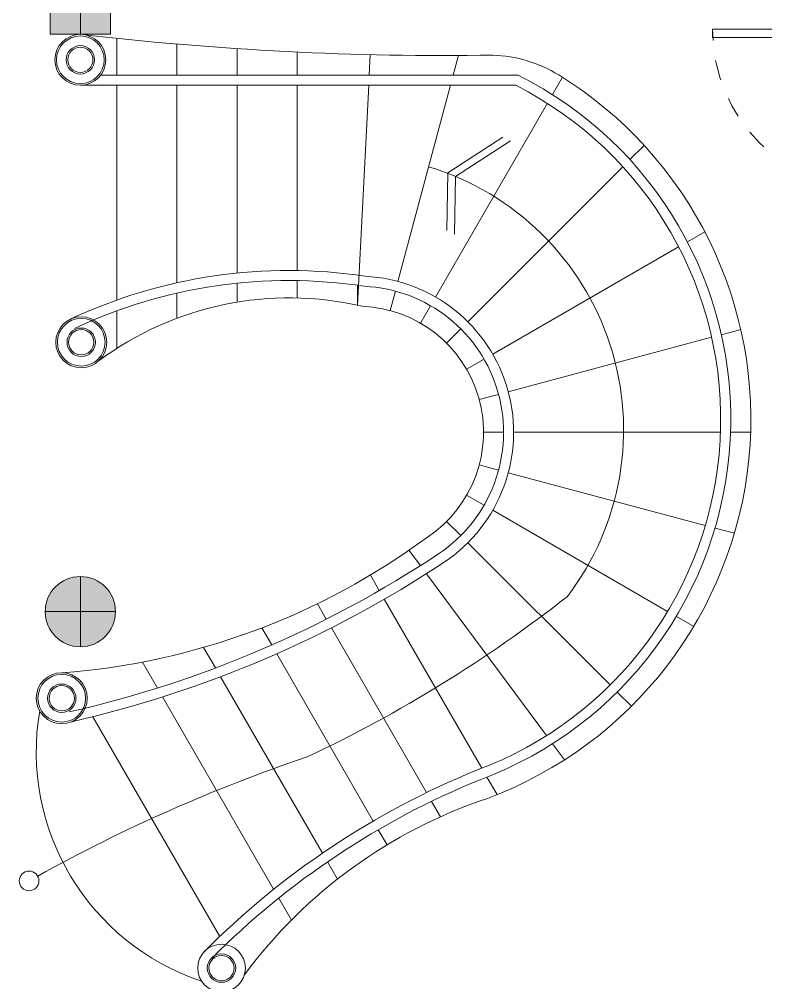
# Model space of a CAD drawing. Header units: millimetres. Extents: x -667 to -468, y -723 to -475.
# Drawn here: x -572.76 to -569.041, y -676.651 to -671.853 of the extents above; entities that cross this region are included whole.
import ezdxf

# ---------------------------------------------------------------- set-up
doc = ezdxf.new("R2010")
doc.units = ezdxf.units.MM
doc.linetypes.add('HIDDEN', pattern=[0.375, 0.25, -0.125])
doc.layers.get('0').update_dxf_attribs({"lineweight": 9})
for name, color, linetype, lineweight in [('COLUMN', 11, 'Continuous', 9), ('dinding', 36, 'Continuous', 9), ('DOOR', 6, 'Continuous', 5), ('HIDDEN', 9, 'HIDDEN', 5), ('NOTASI', 250, 'Continuous', 5)]:
    doc.layers.add(name, color=color, linetype=linetype, lineweight=lineweight)

# ---------------------------------------------------------------- blocks, each defined once
blk = doc.blocks.new('kolommm bulat')
at = {"layer": 'NOTASI'}
h = blk.add_hatch(color=256, dxfattribs=at)
h.paths.add_polyline_path([(-808.9141, -494.9305), (-808.9141, -495.1055), (-808.7391, -495.1055, 0.414214)])
h.paths.add_polyline_path([(-808.9141, -494.9305, 0.414214), (-809.0891, -495.1055), (-808.9141, -495.1055)])
h.paths.add_polyline_path([(-808.9141, -495.1055), (-809.0891, -495.1055, 0.414214), (-808.9141, -495.2805)])
h.paths.add_polyline_path([(-808.7391, -495.1055), (-808.9141, -495.1055), (-808.9141, -495.2805, 0.414214)])
for p, q in [((-808.9141, -494.9305), (-808.9141, -495.2805)), ((-809.0891, -495.1055), (-808.7391, -495.1055))]:
    blk.add_line(p, q)
blk.add_circle((-808.9141, -495.1055), 0.175)
blk = doc.blocks.new('FFFF')
at = {"layer": 'NOTASI', "ltscale": 0.01}
h = blk.add_hatch(color=256, dxfattribs=at)
h.paths.add_polyline_path([(-508.3704, -250.991), (-508.4954, -250.991), (-508.4954, -251.141), (-508.3704, -251.141)])
h.paths.add_polyline_path([(-508.3704, -251.141), (-508.4954, -251.141), (-508.4954, -251.291), (-508.3704, -251.291)])
h.paths.add_polyline_path([(-508.4954, -251.141), (-508.6204, -251.141), (-508.6204, -251.291), (-508.4954, -251.291)])
h.paths.add_polyline_path([(-508.4954, -250.991), (-508.6204, -250.991), (-508.6204, -251.141), (-508.4954, -251.141)])
at = {"ltscale": 0.01}
for p, q in [((-508.3704, -250.991), (-508.6204, -250.991)), ((-508.4954, -250.991), (-508.4954, -251.291)), ((-508.6204, -251.141), (-508.3704, -251.141))]:
    blk.add_line(p, q, dxfattribs=at)
blk.add_lwpolyline([(-508.6204, -250.991), (-508.3704, -250.991), (-508.3704, -251.291), (-508.6204, -251.291)], close=True, dxfattribs=at)
blk = doc.blocks.new('*U579')
for points in [[(80973.4, 24533.4), (81023.4, 24533.4), (81023.4, 24433.4), (80973.4, 24433.4)], [(81823.4, 24433.4), (81873.4, 24433.4), (81873.4, 24533.4), (81823.4, 24533.4)], [(81823.4, 24433.4), (81823.4, 23633.4), (81783.4, 23633.4), (81783.4, 24433.4)]]:
    blk.add_lwpolyline(points, close=True)
at = {"layer": 'HIDDEN'}
blk.add_arc((81823.4, 24433.4), 800, 180, 270, dxfattribs=at)

msp = doc.modelspace()

# ---------------------------------------------------------------- linework, layer by layer
at = {"layer": 'dinding'}
for p, q in [((-572.2745, -672.1317), (-572.2745, -671.9512)), ((-571.9745, -672.1317), (-571.9745, -671.9766)), ((-571.6745, -672.1317), (-571.6745, -671.9994)), ((-571.3745, -672.1317), (-571.3745, -672.0163)), ((-571.0162, -672.1317), (-571.011, -672.0291)), ((-570.598, -672.1317), (-570.5713, -672.0317)), ((-570.1036, -672.2281), (-570.0536, -672.1414)), ((-572.2745, -673.2518), (-572.2745, -672.1817)), ((-571.9745, -673.1653), (-571.9745, -672.1817)), ((-571.6745, -673.117), (-571.6745, -672.1817)), ((-571.3745, -673.1046), (-571.3745, -672.1817)), ((-571.0745, -673.2772), (-571.0187, -672.1817)), ((-570.8732, -673.1586), (-570.6114, -672.1817)), ((-570.6857, -673.2363), (-570.1286, -672.2715)), ((-570.6239, -672.6175), (-570.3507, -672.4408)), ((-570.5859, -672.6359), (-570.3128, -672.4592)), ((-569.717, -672.5522), (-569.6462, -672.4815)), ((-570.6239, -672.6175), (-570.6298, -672.9055)), ((-570.5246, -673.3599), (-569.7524, -672.5876)), ((-570.5859, -672.6359), (-570.5919, -672.9239)), ((-569.4311, -672.9609), (-569.3444, -672.9109)), ((-570.401, -673.5209), (-569.4745, -672.986)), ((-571.3745, -673.241), (-571.3745, -673.1546)), ((-571.6745, -673.2619), (-571.6745, -673.1672)), ((-571.0745, -673.2772), (-571.0745, -673.178)), ((-570.912, -673.3035), (-570.8861, -673.2069)), ((-571.9745, -673.3421), (-571.9745, -673.2166)), ((-570.7607, -673.3662), (-570.7107, -673.2796)), ((-572.2745, -673.4922), (-572.2745, -673.3049)), ((-570.6307, -673.4659), (-570.56, -673.3952)), ((-569.2617, -673.424), (-569.1651, -673.3981)), ((-570.3233, -673.7085), (-569.3101, -673.4369)), ((-570.5309, -673.5959), (-570.4443, -673.5459)), ((-570.4682, -673.7473), (-570.3716, -673.7214)), ((-570.4468, -673.9097), (-570.3468, -673.9097)), ((-570.2968, -673.9097), (-569.2661, -673.9097)), ((-569.216, -673.9097), (-569.116, -673.9097)), ((-570.4682, -674.0722), (-570.3716, -674.098)), ((-570.3233, -674.111), (-569.3416, -674.374)), ((-570.5309, -674.2235), (-570.4443, -674.2735)), ((-570.401, -674.2985), (-569.5293, -674.8018)), ((-570.6307, -674.3535), (-570.56, -674.4242)), ((-569.2933, -674.387), (-569.1967, -674.4129)), ((-570.8181, -674.4975), (-570.7614, -674.5738)), ((-570.5246, -674.4596), (-569.816, -675.1682)), ((-571.0103, -674.6209), (-570.966, -674.6977)), ((-570.7315, -674.6141), (-570.1324, -675.4204)), ((-570.941, -674.741), (-570.4548, -675.5831)), ((-571.2743, -674.7637), (-571.2299, -674.8405)), ((-569.486, -674.8268), (-569.3994, -674.8768)), ((-571.5512, -674.884), (-571.502, -674.9692)), ((-571.2049, -674.8838), (-570.7311, -675.7045)), ((-571.8415, -674.9812), (-571.7824, -675.0836)), ((-571.4769, -675.0127), (-570.996, -675.8457)), ((-572.1459, -675.054), (-572.0711, -675.1835)), ((-571.757, -675.1275), (-571.2498, -676.0061)), ((-569.7806, -675.2035), (-569.7099, -675.2743)), ((-572.0455, -675.2279), (-571.4924, -676.1859)), ((-572.3929, -675.3261), (-571.7609, -676.4208)), ((-570.1025, -675.4607), (-570.0428, -675.5412)), ((-570.4295, -675.6269), (-570.3789, -675.7144)), ((-570.706, -675.7479), (-570.6616, -675.8248)), ((-570.971, -675.889), (-570.9274, -675.9645)), ((-571.2247, -676.0496), (-571.175, -676.1356)), ((-571.4671, -676.2297), (-571.4039, -676.3391))]:
    msp.add_line(p, q, dxfattribs=at)
for points in [[(-571.6379, -676.6111, -0.153707), (-570.4274, -675.7331, 0.62445), (-570.0719, -672.13, 0.128278), (-570.3998, -672.0317, -0.032853), (-572.4555, -671.9281)], [(-571.7995, -676.5286, -0.100838), (-570.4636, -675.6399, 0.656307), (-570.2743, -672.1317), (-572.3546, -672.1317)], [(-571.8399, -676.4983, -0.101321), (-570.4818, -675.5933, 0.654208), (-570.2862, -672.1817), (-572.4555, -672.1817)], [(-570.7201, -672.5873, -0.522279), (-570.0281, -674.7269, -0.055928), (-571.3246, -675.5265, 0.045363), (-572.668, -676.1199, 0.045363)], [(-572.4994, -675.3514, 0.090595), (-570.6426, -674.5564, 0.722711), (-571.0359, -673.133, 0.148646), (-572.5057, -673.347)], [(-572.5105, -675.3026, 0.090591), (-570.6703, -674.5148, 0.723972), (-571.0409, -673.1829, 0.148907), (-572.4845, -673.3923, 0.148907)], [(-572.5481, -675.1075, 0.14133), (-570.7257, -674.4315, 0.726986), (-571.0506, -673.2825, 0.220859), (-572.3662, -673.5556, 0.149483)]]:
    msp.add_lwpolyline(points, format="xyb", dxfattribs=at)
at = {"layer": 'dinding', "color": 0}
for centre, radius in [((-572.4555, -672.0549), 0.1268), ((-572.4555, -672.0549), 0.1188), ((-572.4555, -672.0549), 0.0708), ((-572.4555, -672.0549), 0.0628), ((-572.4511, -673.4615), 0.1268), ((-572.4511, -673.4615), 0.1188), ((-572.4511, -673.4615), 0.0708), ((-572.4511, -673.4615), 0.0628), ((-572.5481, -675.2343), 0.1268), ((-572.5481, -675.2343), 0.1188), ((-572.5481, -675.2343), 0.0708), ((-572.5481, -675.2343), 0.0628), ((-571.7521, -676.5783), 0.1188), ((-571.7521, -676.5783), 0.0708), ((-571.7521, -676.5783), 0.0628)]:
    msp.add_circle(centre, radius, dxfattribs=at)
at = {"layer": 'dinding'}
msp.add_circle((-572.7108, -676.1438), 0.0491, dxfattribs=at)
msp.add_arc((-571.4712, -675.5009), 1.2041, 170.2807, 251.5869, dxfattribs=at)
at = {"layer": 'dinding', "color": 0}
msp.add_arc((-571.599, -676.7219), 0.3286, 136.506, 137.1356, dxfattribs=at)

# ---------------------------------------------------------------- block references
at = {"layer": 'COLUMN', "rotation": 269.9999999998715}
msp.add_blockref('FFFF', (-321.3145, -1180.2985), dxfattribs=at)
at = {"layer": 'COLUMN'}
msp.add_blockref('kolommm bulat', (236.4586, -179.6976), dxfattribs=at)
at = {"layer": 'DOOR', "xscale": -0.0009999999999763531, "yscale": 0.0009999999999763531, "zscale": 0.0009999999999763531, "rotation": 270}
msp.add_blockref('*U579', (-592.9389, -753.7265), dxfattribs=at)

doc.saveas('drawing.dxf')
